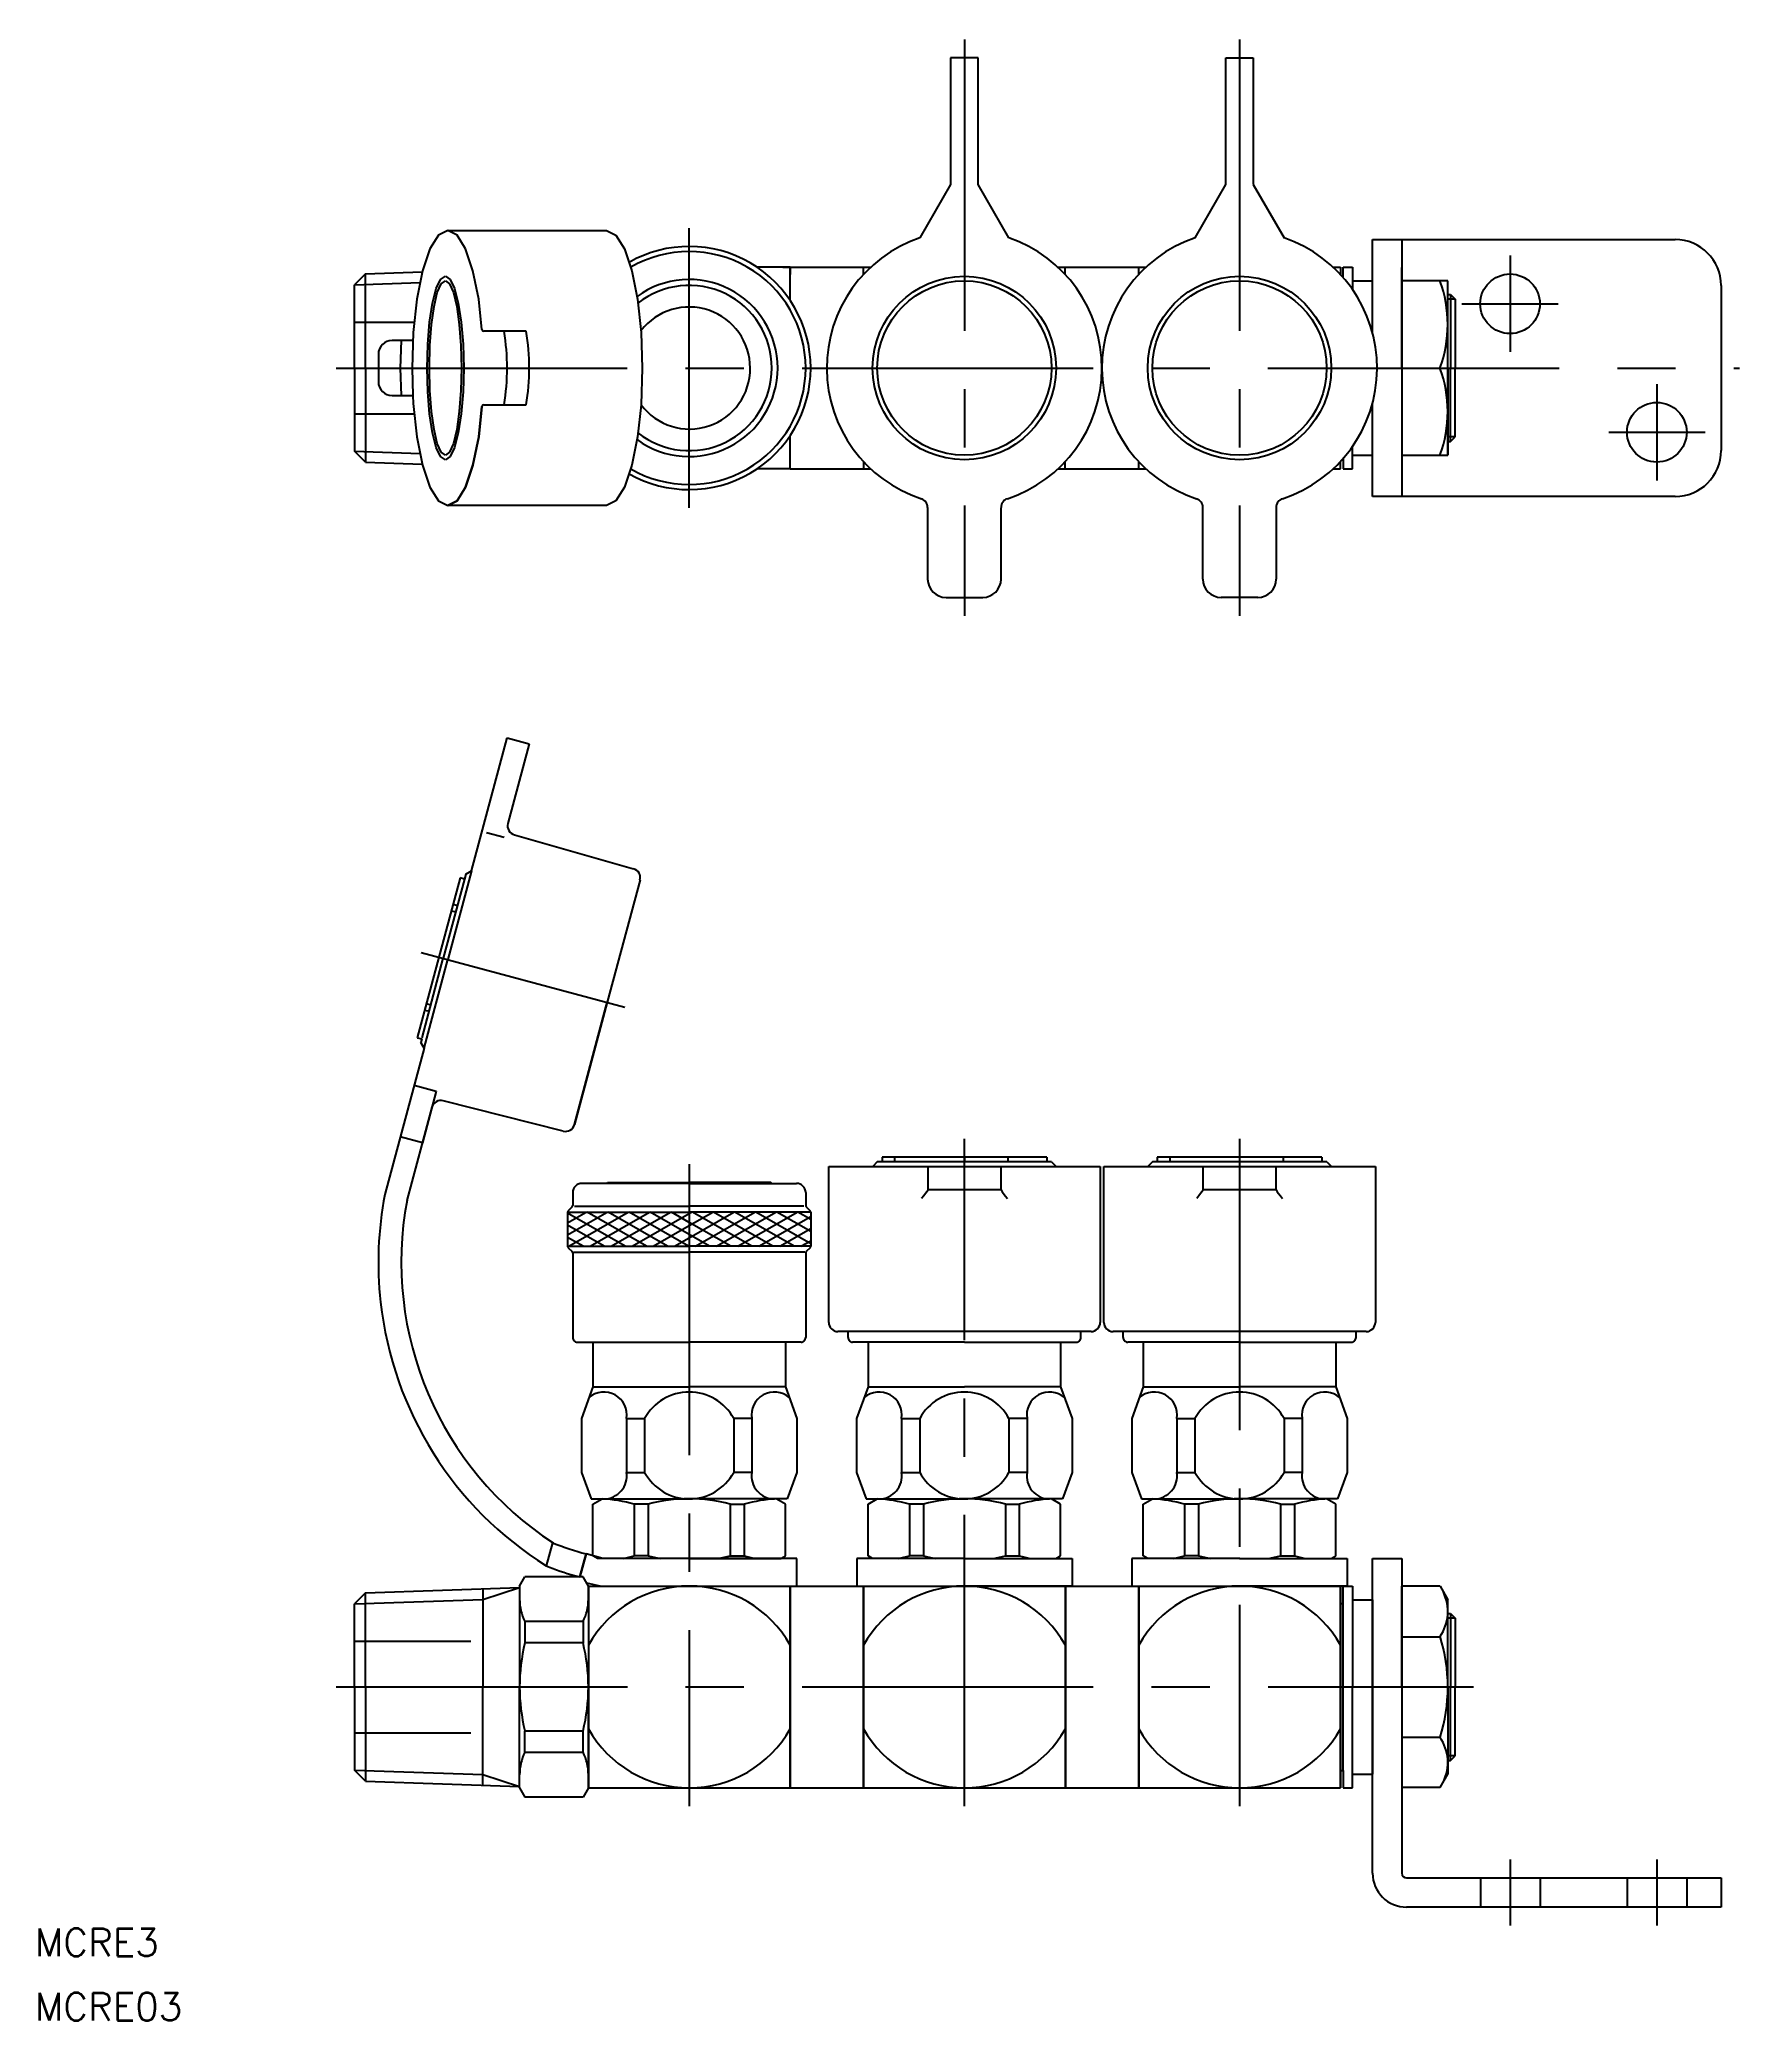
# Model space of a CAD drawing. Extents: x -34 to 151, y -36 to 180.
import ezdxf

# ---------------------------------------------------------------- set-up
doc = ezdxf.new("R2010")
doc.units = 0
doc.linetypes.add('CENTER', pattern=[50.8, 31.75, -6.35, 6.35, -6.35])
doc.linetypes.add('DASHED', pattern=[19.05, 12.7, -6.35])
doc.layers.get('0').update_dxf_attribs({"linetype": 'CONTINUOUS'})
doc.layers.add('CENTER', color=1, linetype='CENTER')
doc.styles.get("Standard").update_dxf_attribs({"font": 'txt.shx', "height": 3, "bigfont": 'bigfont.shx'})

msp = doc.modelspace()

# ---------------------------------------------------------------- linework, layer by layer
at = {"color": 7, "linetype": 'CONTINUOUS'}
for p, q in [((67.99, 177.56), (64.99, 177.56)), ((64.99, 177.56), (64.99, 163.76)), ((67.99, 163.76), (67.99, 177.56)), ((94.99, 163.76), (94.99, 177.56)), ((94.99, 177.56), (97.99, 177.56)), ((97.99, 177.56), (97.99, 163.76)), ((64.99, 163.76), (61.64, 157.96)), ((71.34, 157.96), (67.99, 163.76)), ((91.64, 157.96), (94.99, 163.76)), ((97.99, 163.76), (101.34, 157.96)), ((9.16, 158.25), (8.22, 156.75)), ((10.17, 158.76), (9.16, 158.25)), ((11.18, 158.25), (10.17, 158.76)), ((11.18, 158.25), (10.17, 158.76)), ((10.17, 158.76), (25.38, 158.76)), ((12.12, 156.75), (11.18, 158.25)), ((12.12, 156.75), (11.18, 158.25)), ((25.38, 158.76), (27.48, 158.76)), ((27.48, 158.76), (28.49, 158.25)), ((28.49, 158.25), (29.43, 156.75)), ((110.99, 157.76), (143.99, 157.76)), ((110.99, 147.6), (110.99, 157.76)), ((114.19, 157.76), (114.19, 129.76)), ((8.22, 156.75), (7.41, 154.37)), ((12.92, 154.37), (12.12, 156.75)), ((12.92, 154.37), (12.12, 156.75)), ((29.43, 156.75), (30.24, 154.37)), ((1.19, 154.02), (-0.01, 152.82)), ((1.19, 154.02), (7.38, 154.24)), ((1.19, 143.76), (1.19, 154.02)), ((7.41, 154.37), (6.79, 151.26)), ((8.91, 152.42), (9.39, 153.42)), ((9.39, 153.42), (9.91, 153.76)), ((9.91, 153.76), (10.43, 153.42)), ((10.43, 153.42), (10.91, 152.42)), ((13.54, 151.26), (12.92, 154.37)), ((13.54, 151.26), (12.92, 154.37)), ((30.24, 154.37), (30.86, 151.26)), ((47.49, 154.76), (43.88, 154.76)), ((46.69, 154.76), (47.49, 154.76)), ((47.49, 151.15), (47.49, 154.76)), ((47.49, 154.76), (48.14, 154.76)), ((47.49, 154.76), (47.49, 153.96)), ((48.14, 154.76), (55.49, 154.76)), ((55.49, 154.76), (56.29, 154.76)), ((55.49, 153.96), (55.49, 154.76)), ((76.69, 154.76), (77.49, 154.76)), ((77.49, 154.76), (85.49, 154.76)), ((77.49, 153.96), (77.49, 154.76)), ((85.49, 154.76), (86.29, 154.76)), ((85.49, 154.76), (85.49, 153.96)), ((106.69, 154.76), (107.49, 154.76)), ((107.49, 154.76), (107.49, 153.96)), ((107.79, 153.63), (107.79, 154.76)), ((107.79, 154.76), (108.79, 154.76)), ((108.79, 154.76), (108.79, 152.86)), ((114.19, 143.76), (114.19, 154.73)), ((-0.01, 143.76), (-0.01, 152.82)), ((6.79, 151.26), (6.4, 147.65)), ((8.49, 150.83), (8.91, 152.42)), ((8.67, 150.48), (9.03, 151.99)), ((9.03, 151.99), (9.45, 152.94)), ((9.45, 152.94), (9.91, 153.26)), ((9.91, 153.26), (10.36, 152.94)), ((10.36, 152.94), (10.78, 151.99)), ((10.78, 151.99), (11.15, 150.48)), ((10.91, 152.42), (11.32, 150.83)), ((13.9, 147.95), (13.54, 151.26)), ((13.9, 147.95), (13.54, 151.26)), ((13.9, 147.95), (13.54, 151.26)), ((30.86, 151.26), (31.25, 147.65)), ((108.79, 153.26), (110.99, 153.26)), ((108.79, 153.26), (108.79, 152.86)), ((108.79, 152.86), (108.79, 152.35)), ((119.19, 153.26), (114.19, 153.26)), ((114.19, 153.26), (114.19, 134.26)), ((119.19, 143.76), (119.19, 153.26)), ((119.19, 134.26), (119.19, 153.26)), ((119.19, 151.76), (119.49, 151.76)), ((119.49, 151.76), (119.49, 143.76)), ((119.49, 151.76), (119.99, 151.26)), ((119.99, 151.26), (119.99, 143.76)), ((148.99, 152.76), (148.99, 134.76)), ((8.18, 148.76), (8.49, 150.83)), ((8.39, 148.51), (8.67, 150.48)), ((11.15, 150.48), (11.42, 148.51)), ((11.32, 150.83), (11.64, 148.76)), ((6.4, 147.65), (6.27, 143.76)), ((7.98, 146.35), (8.18, 148.76)), ((8.22, 146.22), (8.39, 148.51)), ((11.42, 148.51), (11.6, 146.22)), ((11.64, 148.76), (11.84, 146.35)), ((13.9, 147.95), (13.9, 147.95)), ((18.72, 147.77), (14.1, 147.77)), ((16.31, 147.77), (16.31, 147.77)), ((31.25, 147.65), (31.38, 143.76)), ((2.6, 145.26), (2.6, 142.26)), ((6.37, 146.76), (4.1, 146.76)), ((5.1, 146.76), (4.99, 143.76)), ((7.91, 143.76), (7.98, 146.35)), ((8.16, 143.76), (8.22, 146.22)), ((11.6, 146.22), (11.66, 143.76)), ((11.84, 146.35), (11.91, 143.76)), ((-0.01, 143.76), (-0.01, 134.7)), ((1.19, 143.76), (1.19, 133.5)), ((4.99, 143.76), (5.1, 140.76)), ((6.27, 143.76), (6.37, 140.76)), ((7.98, 141.18), (7.91, 143.76)), ((8.22, 141.3), (8.16, 143.76)), ((11.66, 143.76), (11.6, 141.3)), ((11.91, 143.76), (11.84, 141.18)), ((31.38, 143.76), (31.24, 139.76)), ((114.19, 143.76), (118.34, 143.76)), ((114.19, 143.76), (114.19, 132.79)), ((119.19, 143.76), (119.19, 134.26)), ((119.49, 135.76), (119.49, 143.76)), ((119.99, 136.26), (119.99, 143.76)), ((4.1, 140.76), (6.37, 140.76)), ((6.37, 140.76), (6.4, 139.88)), ((8.18, 138.76), (7.98, 141.18)), ((8.39, 139.01), (8.22, 141.3)), ((11.6, 141.3), (11.42, 139.01)), ((11.84, 141.18), (11.64, 138.76)), ((6.4, 139.88), (6.79, 136.26)), ((8.49, 136.69), (8.18, 138.76)), ((8.67, 137.05), (8.39, 139.01)), ((11.42, 139.01), (11.15, 137.05)), ((11.64, 138.76), (11.32, 136.69)), ((13.54, 136.26), (13.9, 139.58)), ((13.54, 136.26), (13.9, 139.58)), ((13.9, 139.58), (13.54, 136.26)), ((14.1, 139.76), (18.72, 139.76)), ((16.31, 139.76), (16.31, 139.76)), ((31.24, 139.76), (30.86, 136.26)), ((110.99, 129.76), (110.99, 139.92)), ((6.79, 136.26), (7.41, 133.16)), ((8.91, 135.1), (8.49, 136.69)), ((9.03, 135.54), (8.67, 137.05)), ((11.15, 137.05), (10.78, 135.54)), ((11.32, 136.69), (10.91, 135.1)), ((12.92, 133.16), (13.54, 136.26)), ((13.54, 136.26), (12.92, 133.16)), ((30.86, 136.26), (30.24, 133.16)), ((47.49, 132.76), (47.49, 136.38)), ((119.49, 135.76), (119.99, 136.26)), ((1.19, 133.5), (-0.01, 134.7)), ((9.39, 134.1), (8.91, 135.1)), ((9.45, 134.59), (9.03, 135.54)), ((9.91, 133.76), (9.39, 134.1)), ((9.91, 134.26), (9.45, 134.59)), ((10.36, 134.59), (9.91, 134.26)), ((10.43, 134.1), (9.91, 133.76)), ((10.78, 135.54), (10.36, 134.59)), ((10.91, 135.1), (10.43, 134.1)), ((107.79, 133.9), (107.79, 132.76)), ((108.79, 134.26), (108.79, 135.18)), ((108.79, 132.76), (108.79, 134.66)), ((108.79, 134.26), (110.99, 134.26)), ((114.19, 134.26), (119.19, 134.26)), ((119.19, 135.76), (119.49, 135.76)), ((1.19, 133.5), (7.38, 133.29)), ((7.41, 133.16), (8.22, 130.77)), ((12.12, 130.77), (12.92, 133.16)), ((12.92, 133.16), (12.12, 130.77)), ((30.24, 133.16), (29.43, 130.77)), ((47.49, 132.76), (43.88, 132.76)), ((47.49, 132.76), (56.29, 132.76)), ((55.49, 133.57), (55.49, 132.76)), ((76.69, 132.76), (77.49, 132.76)), ((77.49, 132.76), (77.49, 133.57)), ((77.49, 132.76), (85.49, 132.76)), ((85.49, 133.57), (85.49, 132.76)), ((85.49, 132.76), (86.29, 132.76)), ((106.69, 132.76), (107.49, 132.76)), ((107.49, 132.76), (107.49, 133.57)), ((107.79, 132.76), (108.79, 132.76)), ((8.22, 130.77), (9.16, 129.27)), ((11.18, 129.27), (12.12, 130.77)), ((12.12, 130.77), (11.18, 129.27)), ((29.43, 130.77), (28.49, 129.27)), ((143.99, 129.76), (110.99, 129.76)), ((9.16, 129.27), (10.17, 128.76)), ((10.17, 128.76), (11.18, 129.27)), ((11.18, 129.27), (10.17, 128.76)), ((10.64, 128.76), (10.17, 128.76)), ((27.48, 128.76), (10.64, 128.76)), ((28.49, 129.27), (27.48, 128.76)), ((62.49, 128.56), (62.49, 128.38)), ((62.49, 128.38), (62.49, 120.76)), ((70.49, 128.05), (70.49, 128.54)), ((70.49, 120.76), (70.49, 128.05)), ((92.49, 128.38), (92.49, 128.56)), ((92.49, 120.76), (92.49, 128.38)), ((100.49, 128.54), (100.49, 128.05)), ((100.49, 128.05), (100.49, 120.76)), ((64.49, 118.76), (66.49, 118.76)), ((66.49, 118.76), (68.49, 118.76)), ((70.49, 120.76), (70.49, 120.76)), ((96.49, 118.76), (94.49, 118.76)), ((98.49, 118.76), (96.49, 118.76)), ((12.76, 88.95), (16.64, 103.44)), ((16.64, 103.44), (19.05, 102.79)), ((19.05, 102.79), (16.72, 94.1)), ((14.39, 93.12), (16.32, 92.61)), ((17.43, 92.87), (30.42, 89.18)), ((12.76, 88.95), (10.17, 79.29)), ((12.76, 88.95), (10.17, 79.29)), ((12.14, 88.59), (12, 88.06)), ((12.14, 88.59), (12.76, 88.95)), ((11.52, 88.19), (6.85, 70.77)), ((12, 88.06), (9.68, 79.42)), ((12, 88.06), (11.52, 88.19)), ((31.13, 87.96), (27.55, 74.63)), ((31.13, 87.96), (31.13, 87.96)), ((10.56, 84.6), (11.04, 84.47)), ((10.75, 85.31), (11.23, 85.18)), ((7.37, 70.77), (9.68, 79.42)), ((7.58, 69.63), (10.17, 79.29)), ((7.58, 69.63), (10.17, 79.29)), ((7.66, 73.78), (8.14, 73.65)), ((7.85, 74.49), (8.33, 74.36)), ((23.98, 61.3), (27.55, 74.63)), ((27.55, 74.63), (23.98, 61.3)), ((7.58, 69.63), (3.31, 53.69)), ((6.85, 70.77), (7.33, 70.65)), ((7.33, 70.65), (7.23, 70.24)), ((7.58, 69.63), (7.23, 70.24)), ((6.49, 65.58), (8.91, 64.93)), ((8.91, 64.93), (7.41, 59.32)), ((8.44, 63.19), (5.72, 53.04)), ((22.76, 60.59), (9.67, 63.89)), ((7.41, 59.32), (4.99, 59.97)), ((51.7, 39.74), (51.7, 56.74)), ((51.7, 56.74), (51.7, 56.74)), ((51.7, 56.74), (81.3, 56.74)), ((56.49, 56.74), (76.51, 56.74)), ((57, 57.24), (56.5, 56.74)), ((76, 57.24), (57, 57.24)), ((58.86, 57.74), (57.52, 57.74)), ((57.52, 57.74), (57.52, 57.24)), ((75.48, 57.74), (58.88, 57.74)), ((58.88, 57.74), (58.88, 57.24)), ((62.5, 56.74), (62.5, 54.2)), ((66.5, 57.74), (66.5, 57.24)), ((70.5, 54.2), (70.5, 56.74)), ((71.24, 57.74), (71.24, 57.24)), ((75.48, 57.74), (75.48, 57.24)), ((76, 57.24), (76.5, 56.74)), ((81.3, 56.74), (81.3, 39.74)), ((81.7, 39.74), (81.7, 56.74)), ((81.7, 56.74), (111.3, 56.74)), ((86.49, 56.74), (106.51, 56.74)), ((87, 57.24), (86.5, 56.74)), ((106, 57.24), (87, 57.24)), ((88.86, 57.74), (87.52, 57.74)), ((87.52, 57.74), (87.52, 57.24)), ((105.48, 57.74), (88.88, 57.74)), ((88.88, 57.74), (88.88, 57.24)), ((92.5, 56.74), (92.5, 54.2)), ((96.5, 57.74), (96.5, 57.24)), ((100.5, 54.2), (100.5, 56.74)), ((101.24, 57.74), (101.24, 57.24)), ((105.48, 57.74), (105.48, 57.24)), ((106, 57.24), (106.5, 56.74)), ((111.3, 56.74), (111.3, 39.74)), ((36.49, 54.89), (24.79, 54.89)), ((27.48, 54.89), (27.59, 55)), ((27.59, 55), (36.49, 55)), ((45.39, 55), (36.49, 55)), ((36.49, 54.89), (48.19, 54.89)), ((45.5, 54.89), (45.39, 55)), ((62.47, 54.11), (62.39, 53.96)), ((62.5, 54.2), (62.47, 54.11)), ((62.5, 54.24), (65, 54.24)), ((65, 54.24), (68, 54.24)), ((68, 54.24), (70.5, 54.24)), ((70.5, 54.2), (70.53, 54.11)), ((70.53, 54.11), (70.61, 53.96)), ((92.47, 54.11), (92.39, 53.96)), ((92.5, 54.2), (92.47, 54.11)), ((92.5, 54.24), (95, 54.24)), ((95, 54.24), (98, 54.24)), ((98, 54.24), (100.5, 54.24)), ((100.5, 54.2), (100.53, 54.11)), ((100.53, 54.11), (100.61, 53.96)), ((23.73, 52.33), (23.3, 51.9)), ((23.79, 53.89), (23.79, 52.48)), ((23.97, 52.39), (36.49, 52.39)), ((49, 52.39), (36.49, 52.39)), ((49.19, 53.89), (49.19, 52.48)), ((49.25, 52.33), (49.68, 51.9)), ((62.06, 53.53), (61.82, 53.24)), ((62.25, 53.77), (62.06, 53.53)), ((62.39, 53.96), (62.25, 53.77)), ((70.61, 53.96), (70.75, 53.77)), ((70.75, 53.77), (70.94, 53.53)), ((70.94, 53.53), (71.18, 53.24)), ((92.06, 53.53), (91.82, 53.24)), ((92.25, 53.77), (92.06, 53.53)), ((92.39, 53.96), (92.25, 53.77)), ((100.61, 53.96), (100.75, 53.77)), ((100.75, 53.77), (100.94, 53.53)), ((100.94, 53.53), (101.18, 53.24)), ((23.24, 51.76), (36.49, 51.76)), ((23.24, 51.76), (23.24, 48.03)), ((23.24, 50.6), (25.25, 51.76)), ((23.24, 49.27), (27.55, 51.76)), ((29.52, 48.03), (23.24, 51.65)), ((27.22, 48.03), (23.24, 50.32)), ((23.38, 48.03), (29.85, 51.76)), ((31.82, 48.03), (25.35, 51.76)), ((25.68, 48.03), (32.15, 51.76)), ((34.12, 48.03), (27.65, 51.76)), ((27.98, 48.03), (34.45, 51.76)), ((36.42, 48.03), (29.95, 51.76)), ((30.28, 48.03), (36.5, 51.62)), ((36.5, 49.31), (32.25, 51.76)), ((32.58, 48.03), (36.5, 50.29)), ((36.5, 50.63), (34.55, 51.76)), ((49.74, 51.76), (36.49, 51.76)), ((36.5, 51.62), (36.75, 51.76)), ((36.5, 50.29), (39.05, 51.76)), ((36.5, 48.96), (41.35, 51.76)), ((41.02, 48.03), (36.5, 50.63)), ((43.32, 48.03), (36.85, 51.76)), ((37.18, 48.03), (43.65, 51.76)), ((45.62, 48.03), (39.15, 51.76)), ((39.48, 48.03), (45.95, 51.76)), ((47.92, 48.03), (41.45, 51.76)), ((41.78, 48.03), (48.25, 51.76)), ((49.74, 48.3), (43.75, 51.76)), ((44.08, 48.03), (49.74, 51.29)), ((49.74, 49.63), (46.05, 51.76)), ((46.38, 48.03), (49.74, 49.96)), ((49.74, 50.96), (48.35, 51.76)), ((49.74, 51.76), (49.74, 48.03)), ((24.92, 48.03), (23.24, 48.99)), ((23.24, 48.03), (36.49, 48.03)), ((23.3, 47.88), (23.73, 47.45)), ((34.88, 48.03), (36.5, 48.96)), ((49.74, 48.03), (36.49, 48.03)), ((38.72, 48.03), (36.5, 49.31)), ((48.68, 48.03), (49.74, 48.64)), ((49.68, 47.88), (49.25, 47.45)), ((23.79, 47.31), (23.79, 38.09)), ((23.89, 47.39), (36.49, 47.39)), ((49.09, 47.39), (36.49, 47.39)), ((49.19, 47.31), (49.19, 38.09)), ((24.29, 37.59), (36.49, 37.59)), ((25.99, 37.59), (25.99, 32.7)), ((48.69, 37.59), (36.49, 37.59)), ((46.99, 37.59), (46.99, 32.7)), ((80.3, 38.74), (52.7, 38.74)), ((53.81, 38.09), (53.81, 38.74)), ((66.51, 37.59), (54.31, 37.59)), ((55.99, 37.59), (55.99, 32.7)), ((66.49, 37.59), (78.69, 37.59)), ((76.99, 37.59), (76.99, 32.7)), ((79.19, 38.09), (79.19, 38.74)), ((110.3, 38.74), (82.7, 38.74)), ((83.81, 38.09), (83.81, 38.74)), ((96.51, 37.59), (84.31, 37.59)), ((85.99, 37.59), (85.99, 32.7)), ((96.49, 37.59), (108.69, 37.59)), ((106.99, 37.59), (106.99, 32.7)), ((109.19, 38.09), (109.19, 38.74)), ((25.99, 32.7), (24.74, 29.27)), ((25.99, 32.7), (36.49, 32.7)), ((46.99, 32.7), (36.49, 32.7)), ((46.99, 32.7), (48.24, 29.27)), ((55.99, 32.7), (54.74, 29.27)), ((55.99, 32.7), (66.49, 32.7)), ((76.99, 32.7), (66.49, 32.7)), ((76.99, 32.7), (78.24, 29.27)), ((85.99, 32.7), (84.74, 29.27)), ((85.99, 32.7), (96.49, 32.7)), ((106.99, 32.7), (96.49, 32.7)), ((106.99, 32.7), (108.24, 29.27)), ((24.74, 29.27), (24.74, 23.38)), ((29.65, 29.27), (29.65, 23.38)), ((29.65, 29.27), (31.63, 29.27)), ((31.63, 29.27), (31.63, 23.38)), ((41.34, 29.27), (41.34, 23.38)), ((43.33, 29.27), (41.34, 29.27)), ((43.33, 29.27), (43.33, 23.38)), ((48.24, 29.27), (48.24, 23.38)), ((54.74, 29.27), (54.74, 23.38)), ((59.65, 29.27), (59.65, 23.38)), ((59.65, 29.27), (61.63, 29.27)), ((61.63, 29.27), (61.63, 23.38)), ((71.34, 29.27), (71.34, 23.38)), ((73.33, 29.27), (71.34, 29.27)), ((73.33, 29.27), (73.33, 23.38)), ((78.24, 29.27), (78.24, 23.38)), ((84.74, 29.27), (84.74, 23.38)), ((89.65, 29.27), (89.65, 23.38)), ((89.65, 29.27), (91.63, 29.27)), ((91.63, 29.27), (91.63, 23.38)), ((101.34, 29.27), (101.34, 23.38)), ((103.33, 29.27), (101.34, 29.27)), ((103.33, 29.27), (103.33, 23.38)), ((108.24, 29.27), (108.24, 23.38)), ((24.74, 23.38), (25.79, 20.5)), ((29.65, 23.38), (31.63, 23.38)), ((43.33, 23.38), (41.34, 23.38)), ((48.24, 23.38), (47.19, 20.5)), ((54.74, 23.38), (55.79, 20.5)), ((59.65, 23.38), (61.63, 23.38)), ((73.33, 23.38), (71.34, 23.38)), ((78.24, 23.38), (77.19, 20.5)), ((84.74, 23.38), (85.79, 20.5)), ((89.65, 23.38), (91.63, 23.38)), ((103.33, 23.38), (101.34, 23.38)), ((108.24, 23.38), (107.19, 20.5)), ((25.79, 20.5), (36.49, 20.5)), ((25.99, 19.92), (26.99, 20.5)), ((25.99, 14.29), (25.99, 19.92)), ((26.99, 20.5), (36.49, 20.5)), ((30.5, 19.92), (30.5, 14.29)), ((32.02, 19.92), (30.5, 19.92)), ((32.02, 19.92), (32.02, 14.29)), ((45.99, 20.5), (36.49, 20.5)), ((47.19, 20.5), (36.49, 20.5)), ((40.96, 19.92), (40.96, 14.29)), ((40.96, 19.92), (42.48, 19.92)), ((42.48, 19.92), (42.48, 14.29)), ((46.99, 19.92), (45.99, 20.5)), ((46.99, 14.29), (46.99, 19.92)), ((55.79, 20.5), (66.49, 20.5)), ((55.99, 19.92), (56.99, 20.5)), ((55.99, 14.29), (55.99, 19.92)), ((56.99, 20.5), (66.49, 20.5)), ((60.5, 19.92), (60.5, 14.29)), ((62.02, 19.92), (60.5, 19.92)), ((62.02, 19.92), (62.02, 14.29)), ((77.19, 20.5), (66.49, 20.5)), ((75.99, 20.5), (66.49, 20.5)), ((70.96, 19.92), (70.96, 14.29)), ((70.96, 19.92), (72.48, 19.92)), ((72.48, 19.92), (72.48, 14.29)), ((76.99, 19.92), (75.99, 20.5)), ((76.99, 14.29), (76.99, 19.92)), ((85.79, 20.5), (96.49, 20.5)), ((85.99, 19.92), (86.99, 20.5)), ((85.99, 14.29), (85.99, 19.92)), ((86.99, 20.5), (96.49, 20.5)), ((90.5, 19.92), (90.5, 14.29)), ((92.02, 19.92), (90.5, 19.92)), ((92.02, 19.92), (92.02, 14.29)), ((107.19, 20.5), (96.49, 20.5)), ((105.99, 20.5), (96.49, 20.5)), ((100.96, 19.92), (102.48, 19.92)), ((100.96, 19.92), (100.96, 14.29)), ((102.48, 19.92), (102.48, 14.29)), ((106.99, 19.92), (105.99, 20.5)), ((106.99, 14.29), (106.99, 19.92)), ((21.6, 15.72), (20.9, 13.21)), ((24.57, 12), (25.27, 14.51)), ((25.27, 14.51), (24.57, 12)), ((27.09, 14), (25.27, 14.51)), ((26.49, 14), (25.99, 14.29)), ((36.49, 14), (26.49, 14)), ((48.24, 14), (27.09, 14)), ((36.48, 14), (27.48, 14)), ((36.49, 14), (28.59, 14)), ((32.02, 14.29), (30.5, 14.29)), ((36.49, 14), (44.39, 14)), ((36.49, 14), (46.49, 14)), ((36.5, 14), (45.5, 14)), ((40.96, 14.29), (42.48, 14.29)), ((46.49, 14), (46.99, 14.29)), ((48.24, 11), (48.24, 14)), ((66.51, 14), (54.76, 14)), ((54.76, 14), (54.76, 11)), ((56.49, 14), (55.99, 14.29)), ((66.49, 14), (56.49, 14)), ((66.48, 14), (57.48, 14)), ((66.49, 14), (57.49, 14)), ((66.49, 14), (58.59, 14)), ((62.02, 14.29), (60.5, 14.29)), ((66.49, 14), (75.49, 14)), ((66.49, 14), (74.39, 14)), ((66.49, 14), (76.49, 14)), ((66.49, 14), (78.24, 14)), ((66.5, 14), (75.5, 14)), ((70.96, 14.29), (72.48, 14.29)), ((76.49, 14), (76.99, 14.29)), ((78.24, 14), (78.24, 11)), ((96.51, 14), (84.76, 14)), ((84.76, 14), (84.76, 11)), ((86.49, 14), (85.99, 14.29)), ((96.49, 14), (86.49, 14)), ((96.48, 14), (87.48, 14)), ((96.49, 14), (88.59, 14)), ((92.02, 14.29), (90.5, 14.29)), ((96.49, 14), (104.39, 14)), ((96.49, 14), (108.24, 14)), ((96.49, 14), (106.49, 14)), ((96.5, 14), (105.5, 14)), ((100.96, 14.29), (102.48, 14.29)), ((106.49, 14), (106.99, 14.29)), ((108.24, 14), (108.24, 11)), ((111, -20.3), (111, 14)), ((111, 14), (114.2, 14)), ((114.2, 14), (114.2, -20.3)), ((1.2, 10.26), (18, 10.85)), ((18, 11), (18.58, 12)), ((18, 11), (18, 0)), ((24.92, 12), (18.58, 12)), ((23.99, 12.14), (24.57, 12)), ((25.5, 11), (24.92, 12)), ((25.3, 11.34), (26.91, 11)), ((25.5, 11), (107.5, 11)), ((25.5, 11), (25.5, -11)), ((25.5, 11), (25.5, 0)), ((25.5, 11), (25.5, 0)), ((25.5, 9.5), (25.5, 11)), ((47.5, 11), (47.5, -11)), ((47.5, -11), (47.5, 11)), ((54.76, 11), (66.49, 11)), ((55.49, 11), (77.49, 11)), ((55.5, 11), (77.5, 11)), ((55.5, 11), (55.5, -11)), ((55.5, -11), (55.5, 11)), ((56.01, 11), (66.51, 11)), ((78.24, 11), (66.51, 11)), ((77.5, -11), (77.5, 11)), ((77.5, 11), (77.5, -11)), ((84.76, 11), (96.49, 11)), ((85.49, 11), (107.49, 11)), ((85.5, -11), (85.5, 11)), ((85.5, 11), (85.5, -11)), ((85.5, 11), (107.5, 11)), ((86.01, 11), (96.51, 11)), ((108.24, 11), (96.51, 11)), ((107.5, 11), (107.5, -11)), ((107.5, -11), (107.5, 11)), ((107.8, -9.1), (107.8, 11)), ((107.8, 11), (108.8, 11)), ((108.8, 11), (108.8, 9.1)), ((118.35, 10.97), (114.2, 10.97)), ((114.2, 0), (114.2, 10.97)), ((118.35, 10.97), (119.2, 9.5)), ((1.2, 10.26), (0, 9.06)), ((0, 0), (0, 9.06)), ((1.2, 0), (1.2, 10.26)), ((14, 10.71), (14, 0)), ((25.5, 10.5), (25.5, 0)), ((25.5, 10.5), (25.5, 0)), ((25.5, 9.5), (25.5, 10.5)), ((77.5, 9.5), (77.5, 9.1)), ((107.5, 9.5), (107.5, 9.1)), ((107.5, 9.1), (107.8, 9.1)), ((108.8, 9.5), (111, 9.5)), ((108.8, 9.5), (108.8, 9.1)), ((108.8, 9.1), (108.8, 0)), ((111, 9.5), (111, 0)), ((119.2, 0), (119.2, 9.5)), ((24.92, 7.13), (18.58, 7.13)), ((18.58, 7.13), (18.58, 4.8)), ((24.92, 7.13), (24.92, 4.8)), ((119.2, 8), (119.5, 8)), ((119.5, 8), (119.5, 0)), ((119.5, 8), (120, 7.5)), ((120, 7.5), (120, 0)), ((24.92, 4.8), (18.58, 4.8)), ((114.2, 5.48), (118.35, 5.48)), ((0, 0), (0, -9.06)), ((1.2, 0), (1.2, -10.26)), ((14, -10.71), (14, 0)), ((18, -11), (18, 0)), ((25.5, -10.5), (25.5, 0)), ((25.5, -11), (25.5, 0)), ((77.5, -9.5), (77.5, 0)), ((107.5, -9.5), (107.5, 0)), ((108.8, -9.5), (108.8, 0)), ((111, 0), (111, -9.5)), ((114.2, 0), (114.2, -10.97)), ((119.2, 0), (119.2, -9.5)), ((119.5, -8), (119.5, 0)), ((120, -7.5), (120, 0)), ((24.92, -4.8), (18.58, -4.8)), ((18.58, -7.13), (18.58, -4.8)), ((24.92, -7.13), (24.92, -4.8)), ((114.2, -5.48), (118.35, -5.48)), ((24.92, -7.13), (18.58, -7.13)), ((119.2, -8), (119.5, -8)), ((119.5, -8), (120, -7.5)), ((1.2, -10.26), (0, -9.06)), ((1.2, -10.26), (18, -10.85)), ((107.5, -9.1), (107.8, -9.1)), ((107.8, -9.1), (107.8, -11)), ((108.8, -11), (108.8, -9.1)), ((108.8, -9.5), (111, -9.5)), ((118.35, -10.97), (119.2, -9.5)), ((18, -11), (18.58, -12)), ((24.92, -12), (18.58, -12)), ((25.5, -11), (24.92, -12)), ((25.5, -11), (47.5, -11)), ((47.5, -11), (55.5, -11)), ((55.5, -11), (77.5, -11)), ((77.5, -11), (85.5, -11)), ((85.5, -11), (107.5, -11)), ((107.8, -11), (108.8, -11)), ((118.35, -10.97), (114.2, -10.97)), ((114.7, -20.8), (149, -20.8)), ((149, -20.8), (149, -24)), ((149, -24), (114.7, -24))]:
    msp.add_line(p, q, dxfattribs=at)
at = {"color": 3, "linetype": 'CONTINUOUS'}
for p, q in [((-0.01, 152.82), (7.15, 153.07)), ((119.99, 151.26), (119.19, 151.26)), ((119.99, 136.26), (119.19, 136.26)), ((-0.01, 134.7), (7.15, 134.45)), ((14, 9.55), (18, 10.85)), ((0, 9.06), (14, 9.55)), ((120, 7.5), (119.2, 7.5)), ((120, -7.5), (119.2, -7.5)), ((0, -9.06), (14, -9.55)), ((14, -9.55), (18, -10.85))]:
    msp.add_line(p, q, dxfattribs=at)
at = {"color": 3, "linetype": 'DASHED'}
for p, q in [((-0.01, 148.76), (6.52, 148.76)), ((-0.01, 138.76), (6.52, 138.76)), ((0, 5), (18, 5)), ((0, -5), (18, -5)), ((122.75, -20.8), (122.75, -24)), ((129.25, -20.8), (129.25, -24)), ((138.75, -20.8), (138.75, -24)), ((145.25, -20.8), (145.25, -24))]:
    msp.add_line(p, q, dxfattribs=at)
at = {"color": 7, "linetype": 'CONTINUOUS'}
for centre, radius in [((66.49, 143.76), 10), ((96.49, 143.76), 10), ((125.99, 150.76), 3.25), ((66.49, 143.76), 9.5), ((96.49, 143.76), 9.5), ((141.99, 136.76), 3.25)]:
    msp.add_circle(centre, radius, dxfattribs=at)
for centre, radius, start, end in [((66.49, 143.76), 15, 108.8744, 251.79), ((66.49, 143.76), 15, 288.2142, 71.1256), ((96.49, 143.76), 15, 108.8744, 251.79), ((96.49, 143.76), 15, 288.2142, 71.1256), ((143.99, 152.76), 5, 0, 90), ((36.49, 143.76), 13.25, 0, 119.6515), ((36.49, 143.76), 12.7, 0, 120.1312), ((36.49, 143.76), 9.65, 0, 126.1066), ((36.49, 143.76), 9.01, 0, 128.2878), ((105.47, 148.51), 13.72, 339.7438, 20.2562), ((36.49, 143.76), 6.65, 0, 142.2519), ((14.1, 147.97), 0.2, 186.1425, 270), ((-7.52, 143.76), 24.16, 350.472, 9.536), ((-5.11, 143.76), 24.16, 350.472, 9.536), ((4.1, 145.26), 1.5, 90, 180), ((36.49, 143.76), 13.25, 240.3485, 0), ((36.49, 143.76), 12.7, 239.8688, 0), ((36.49, 143.76), 9.65, 233.8934, 0), ((36.49, 143.76), 9.01, 231.7122, 0), ((36.53, 143.72), 6.61, 216.798, 0.3589), ((105.47, 139.01), 13.72, 339.7438, 20.2562), ((4.1, 142.26), 1.5, 180, 270), ((14.1, 139.56), 0.2, 90, 173.8532), ((143.99, 134.76), 5, 270, 0), ((61.49, 128.56), 1, 0, 71.79), ((71.49, 128.57), 1, 108.2142, 181.2473), ((91.49, 128.56), 1, 0, 71.79), ((101.49, 128.57), 1, 108.2142, 181.2473), ((64.49, 120.76), 2, 180, 270), ((68.49, 120.76), 2, 270, 0), ((94.49, 120.76), 2, 180, 270), ((98.49, 120.76), 2, 270, 0), ((17.69, 93.84), 1, 165, 255), ((30.16, 88.22), 1, 345.0007, 75), ((9.41, 62.93), 1, 75, 165), ((23.02, 61.56), 1, 255, 345.0007), ((24.79, 53.89), 1, 90, 180), ((48.19, 53.89), 1, 0, 90), ((41.64, 46.28), 39.04, 169.0604, 186.3684), ((41.66, 46.3), 36.56, 169.369, 236.8139), ((23.44, 51.76), 0.2, 135.0006, 180), ((23.59, 52.48), 0.2, 315.001, 0.0044), ((49.39, 52.48), 0.2, 179.9956, 224.999), ((49.54, 51.76), 0.2, 0, 44.9994), ((23.44, 48.03), 0.2, 180, 225.0002), ((49.54, 48.03), 0.2, 314.9998, 0), ((23.59, 47.31), 0.2, 0.0044, 45.0042), ((49.39, 47.31), 0.2, 134.9957, 179.9956), ((41.64, 46.28), 39.04, 186.3684, 237.9123), ((52.7, 39.74), 1, 180, 270), ((80.3, 39.74), 1, 270, 0), ((82.7, 39.74), 1, 180, 270), ((110.3, 39.74), 1, 270, 0), ((24.29, 38.09), 0.5, 180, 270.0015), ((48.69, 38.09), 0.5, 269.9985, 0), ((54.31, 38.09), 0.5, 180, 270.0015), ((78.69, 38.09), 0.5, 269.9985, 0), ((84.31, 38.09), 0.5, 180, 270.0015), ((108.69, 38.09), 0.5, 269.9985, 0), ((27.19, 29.66), 2.49, 350.8082, 130.8056), ((36.49, 26.62), 5.53, 90, 151.4336), ((36.49, 26.62), 5.53, 28.5664, 90), ((45.78, 29.66), 2.49, 49.1944, 189.1918), ((57.19, 29.66), 2.49, 350.8082, 130.8056), ((66.49, 26.62), 5.53, 90, 151.4336), ((66.49, 26.62), 5.53, 28.5664, 90), ((75.78, 29.66), 2.49, 49.1944, 189.1918), ((87.19, 29.66), 2.49, 350.8082, 130.8056), ((96.49, 26.62), 5.53, 90, 151.4336), ((96.49, 26.62), 5.53, 28.5664, 90), ((105.78, 29.66), 2.49, 49.1944, 189.1918), ((27.19, 22.99), 2.49, 269.9988, 9.1917), ((36.49, 26.03), 5.53, 208.5638, 269.9964), ((36.49, 26.03), 5.53, 270.0036, 331.4362), ((45.78, 22.99), 2.49, 170.8083, 270.0012), ((57.19, 22.99), 2.49, 269.9988, 9.1917), ((66.49, 26.03), 5.53, 208.5638, 269.9964), ((66.49, 26.03), 5.53, 270.0036, 331.4362), ((75.78, 22.99), 2.49, 170.8083, 270.0012), ((87.19, 22.99), 2.49, 269.9988, 9.1917), ((96.49, 26.03), 5.53, 208.5638, 269.9964), ((96.49, 26.03), 5.53, 270.0036, 331.4362), ((105.78, 22.99), 2.49, 170.8083, 270.0012), ((26.16, 4.48), 16.04, 74.2911, 87.0212), ((36.49, 2.89), 17.61, 90, 104.7123), ((36.49, 2.89), 17.61, 75.2877, 90), ((46.82, 4.48), 16.04, 92.9788, 105.7089), ((56.16, 4.48), 16.04, 74.2911, 87.0212), ((66.49, 2.89), 17.61, 90, 104.7123), ((66.49, 2.89), 17.61, 75.2877, 90), ((76.82, 4.48), 16.04, 92.9788, 105.7089), ((86.16, 4.48), 16.04, 74.2911, 87.0212), ((96.49, 2.89), 17.61, 90, 104.7123), ((96.49, 2.89), 17.61, 75.2877, 90), ((106.82, 4.48), 16.04, 92.9788, 105.7089), ((31.68, 40.12), 26.4, 247.5552, 255.9394), ((31.33, 38.53), 27.39, 247.6037, 254.4518), ((26.21, 29.41), 15.71, 281.364, 285.8406), ((36.49, 31.32), 17.61, 255.2877, 259.6111), ((36.49, 31.32), 17.61, 280.3889, 284.7123), ((46.77, 29.41), 15.71, 254.1594, 258.636), ((56.21, 29.41), 15.71, 281.364, 285.8406), ((66.49, 31.32), 17.61, 255.2877, 259.6111), ((66.49, 31.32), 17.61, 280.3889, 284.7123), ((76.77, 29.41), 15.71, 254.1594, 258.636), ((86.21, 29.41), 15.71, 281.364, 285.8406), ((96.49, 31.32), 17.61, 255.2877, 259.6111), ((96.49, 31.32), 17.61, 280.3889, 284.7123), ((106.77, 29.41), 15.71, 254.1594, 258.636), ((36.5, -1.61), 12.61, 29.2749, 150.725), ((66.5, -1.61), 12.61, 29.2749, 150.725), ((96.5, -1.61), 12.61, 29.2749, 150.725), ((23.43, 9.56), 5.43, 180, 206.6694), ((20.07, 9.56), 5.43, 333.3312, 0), ((114.34, 8.23), 4.86, 325.6157, 25.6157), ((38.21, 0), 20.21, 166.2706, 180), ((5.29, 0), 20.21, 0, 13.729), ((101.05, 0), 18.15, 0, 17.588), ((5.29, 0), 20.21, 346.271, 0), ((101.05, 0), 18.15, 342.412, 0), ((38.21, 0), 20.21, 180, 193.7294), ((36.5, 1.61), 12.61, 209.2749, 330.725), ((66.5, 1.61), 12.61, 209.2749, 330.725), ((96.5, 1.61), 12.61, 209.2749, 330.725), ((114.34, -8.23), 4.86, 334.3843, 34.3843), ((23.43, -9.56), 5.43, 153.3306, 180), ((20.07, -9.56), 5.43, 0, 26.6688), ((114.7, -20.3), 3.7, 180, 270), ((114.7, -20.3), 0.5, 180, 270)]:
    msp.add_arc(centre, radius, start, end, dxfattribs=at)
at = {"layer": 'CENTER', "color": 1, "linetype": 'CENTER'}
for p, q in [((66.49, 179.56), (66.49, 116.76)), ((96.49, 179.56), (96.49, 116.76)), ((36.49, 128.51), (36.49, 159.01)), ((125.99, 156.01), (125.99, 145.51)), ((120.74, 150.76), (131.24, 150.76)), ((-2.01, 143.76), (150.99, 143.76)), ((141.99, 142.01), (141.99, 131.51)), ((136.74, 136.76), (147.24, 136.76)), ((7.27, 80.06), (29.49, 74.11)), ((66.5, -13), (66.5, 59.74)), ((96.5, 59.74), (96.5, -13)), ((36.5, 57), (36.5, -13)), ((-2, 0), (122, 0)), ((126, -18.8), (126, -26)), ((142, -18.8), (142, -26))]:
    msp.add_line(p, q, dxfattribs=at)

# ---------------------------------------------------------------- texts
at = {"color": 7, "linetype": 'CONTINUOUS'}
for s, p in [('MCRE3', (-34.84, -29.34)), ('MCRE03', (-34.84, -36.34))]:
    msp.add_text(s, height=3, dxfattribs=at).set_placement(p)

doc.saveas('drawing.dxf')
